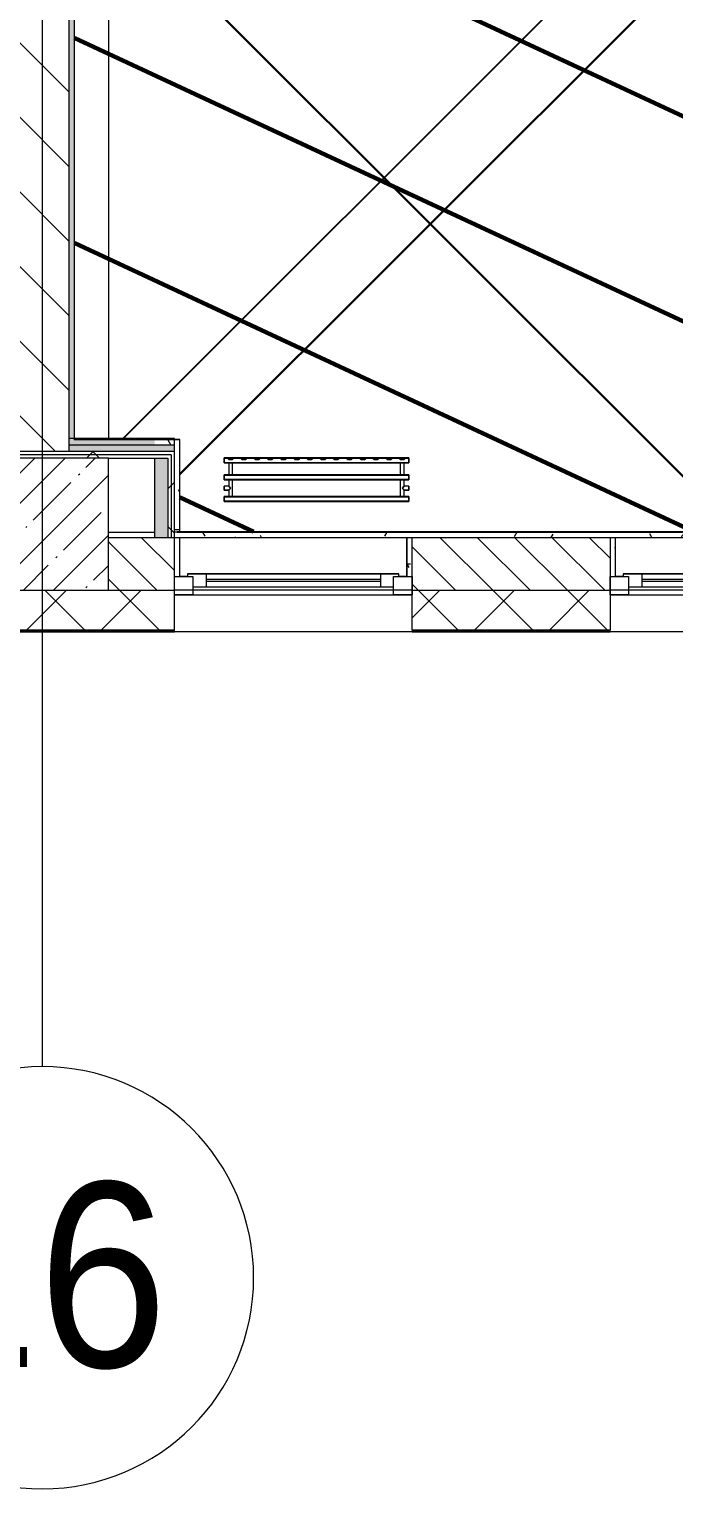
# Model space of a CAD drawing. Header units: millimetres. Extents: x -164500 to 426394, y -23753 to 102118.
# Drawn here: x 205382 to 207824, y -3507 to 2025 of the extents above; entities that cross this region are included whole.
import ezdxf

# ---------------------------------------------------------------- set-up
doc = ezdxf.new("R2010")
doc.units = ezdxf.units.MM
for name, color, linetype, lineweight in [('0) шлифовка', 5, 'Continuous', 60), ('5.3) Л-7 Линолеум 4 вып', 230, 'Continuous', 30), ('A-FLOR', 7, 'Continuous', 9), ('A-GLAZ', 7, 'Continuous', 9), ('A-GLAZ-1', 7, 'Continuous', 5), ('A-WALL', 7, 'Continuous', 5), ('I-WALL', 7, 'Continuous', 5), ('S-COLS', 7, 'Continuous', 9), ('S-COLS-1', 7, 'Continuous', 5), ('Оси', 7, 'Continuous', 9), ('Оси-1', 7, 'Continuous', 20)]:
    doc.layers.add(name, color=color, linetype=linetype, lineweight=lineweight)
for name, color, linetype in [('2) защита вин плитк', 6, 'Continuous'), ('3.1) Наливной пол', 3, 'Continuous'), ('3.2.3) Нал-ой пол 4 вып', 3, 'Continuous')]:
    doc.layers.add(name, color=color, linetype=linetype)
for name, color, linetype, lineweight, true_color in [('A-WALL-1', 9, 'Continuous', 5, 0x808080), ('A-WALL-FNSH-1', 9, 'Continuous', 5, 0x808080), ('M-EQPM-1', 7, 'Continuous', 9, 0xb2b2b2)]:
    doc.layers.add(name, color=color, linetype=linetype, lineweight=lineweight, true_color=true_color)
doc.styles.add('Arial', font='arial.ttf', dxfattribs={"width": 0.9, "height": 700})
pattern_1 = [(0, (148772.123, -0.94), (243.84, 60.96), [20.117, -162.763, 20.117, -162.763, -975.36]), (0, (148772.123, -0.94), (243.84, 60.96), [-365.76, 20.117, -345.643, 20.117, -162.763, -426.72]), (0, (148772.123, -0.94), (243.84, 60.96), [-914.4, 20.117, -101.803, 20.117, -284.683]), (120, (148863.563, 29.54), (-174.71291, 180.691634), [20.117, -162.763, 20.117, -162.763, -975.36]), (120, (148863.563, 29.54), (-174.71291, 180.691634), [-365.76, 20.117, -345.643, 20.117, -162.763, -426.72]), (120, (148863.563, 29.54), (-174.71291, 180.691634), [-914.4, 20.117, -101.803, 20.117, -284.683]), (240, (148894.043, 151.46), (-69.12709, -241.651634), [20.117, -162.763, 20.117, -162.763, -975.36]), (240, (148894.043, 151.46), (-69.12709, -241.651634), [-365.76, 20.117, -345.643, 20.117, -162.763, -426.72]), (240, (148894.043, 151.46), (-69.12709, -241.651634), [-914.4, 20.117, -101.803, 20.117, -284.683])]
pattern_2 = [(45, (148772.12, -0.94), (-212.132, 212.132), []), (135, (148772.12, -0.94), (-212.132, -212.132), [])]
pattern_3 = [(45, (205553.1, 26879), (-1347.04, 1347.04), [])]

# ---------------------------------------------------------------- blocks, each defined once
blk = doc.blocks.new('radiator_prado_classic_z_tip_30_po exemplyaru - Classic Z Тип 30-500-V464-Объем проектирования 2 этажа')
at = {"layer": 'M-EQPM-1'}
for p, q in [((0, 228), (0, 210)), ((700, 228), (0, 228)), ((0, 210), (0, 228)), ((0, 228), (12.5, 228)), ((12.5, 228), (37.5, 228)), ((37.5, 228), (12.5, 228)), ((12.5, 228), (37.5, 228)), ((12.5, 228), (17.5, 223)), ((12.5, 228), (17.5, 223)), ((32.5, 223), (17.5, 223)), ((17.5, 223), (32.5, 223)), ((32.5, 223), (37.5, 228)), ((37.5, 228), (32.5, 223)), ((37.5, 228), (62.5, 228)), ((62.5, 228), (87.5, 228)), ((87.5, 228), (62.5, 228)), ((62.5, 228), (87.5, 228)), ((62.5, 228), (67.5, 223)), ((62.5, 228), (67.5, 223)), ((82.5, 223), (67.5, 223)), ((67.5, 223), (82.5, 223)), ((82.5, 223), (87.5, 228)), ((87.5, 228), (82.5, 223)), ((87.5, 228), (112.5, 228)), ((112.5, 228), (137.5, 228)), ((137.5, 228), (112.5, 228)), ((112.5, 228), (137.5, 228)), ((112.5, 228), (117.5, 223)), ((112.5, 228), (117.5, 223)), ((132.5, 223), (117.5, 223)), ((117.5, 223), (132.5, 223)), ((132.5, 223), (137.5, 228)), ((137.5, 228), (132.5, 223)), ((137.5, 228), (162.5, 228)), ((162.5, 228), (187.5, 228)), ((187.5, 228), (162.5, 228)), ((162.5, 228), (187.5, 228)), ((162.5, 228), (167.5, 223)), ((162.5, 228), (167.5, 223)), ((182.5, 223), (167.5, 223)), ((167.5, 223), (182.5, 223)), ((182.5, 223), (187.5, 228)), ((187.5, 228), (182.5, 223)), ((187.5, 228), (212.5, 228)), ((212.5, 228), (237.5, 228)), ((237.5, 228), (212.5, 228)), ((212.5, 228), (237.5, 228)), ((212.5, 228), (217.5, 223)), ((212.5, 228), (217.5, 223)), ((232.5, 223), (217.5, 223)), ((217.5, 223), (232.5, 223)), ((232.5, 223), (237.5, 228)), ((237.5, 228), (232.5, 223)), ((237.5, 228), (262.5, 228)), ((262.5, 228), (287.5, 228)), ((287.5, 228), (262.5, 228)), ((262.5, 228), (287.5, 228)), ((262.5, 228), (267.5, 223)), ((262.5, 228), (267.5, 223)), ((282.5, 223), (267.5, 223)), ((267.5, 223), (282.5, 223)), ((282.5, 223), (287.5, 228)), ((287.5, 228), (282.5, 223)), ((287.5, 228), (312.5, 228)), ((312.5, 228), (337.5, 228)), ((337.5, 228), (312.5, 228)), ((312.5, 228), (337.5, 228)), ((312.5, 228), (317.5, 223)), ((312.5, 228), (317.5, 223)), ((332.5, 223), (317.5, 223)), ((317.5, 223), (332.5, 223)), ((332.5, 223), (337.5, 228)), ((337.5, 228), (332.5, 223)), ((337.5, 228), (362.5, 228)), ((362.5, 228), (387.5, 228)), ((387.5, 228), (362.5, 228)), ((362.5, 228), (387.5, 228)), ((362.5, 228), (367.5, 223)), ((362.5, 228), (367.5, 223)), ((382.5, 223), (367.5, 223)), ((367.5, 223), (382.5, 223)), ((382.5, 223), (387.5, 228)), ((387.5, 228), (382.5, 223)), ((387.5, 228), (412.5, 228)), ((412.5, 228), (437.5, 228)), ((437.5, 228), (412.5, 228)), ((412.5, 228), (437.5, 228)), ((412.5, 228), (417.5, 223)), ((412.5, 228), (417.5, 223)), ((432.5, 223), (417.5, 223)), ((417.5, 223), (432.5, 223)), ((432.5, 223), (437.5, 228)), ((437.5, 228), (432.5, 223)), ((437.5, 228), (462.5, 228)), ((462.5, 228), (487.5, 228)), ((487.5, 228), (462.5, 228)), ((462.5, 228), (487.5, 228)), ((462.5, 228), (467.5, 223)), ((462.5, 228), (467.5, 223)), ((482.5, 223), (467.5, 223)), ((467.5, 223), (482.5, 223)), ((482.5, 223), (487.5, 228)), ((487.5, 228), (482.5, 223)), ((487.5, 228), (512.5, 228)), ((512.5, 228), (537.5, 228)), ((537.5, 228), (512.5, 228)), ((512.5, 228), (537.5, 228)), ((512.5, 228), (517.5, 223)), ((512.5, 228), (517.5, 223)), ((532.5, 223), (517.5, 223)), ((517.5, 223), (532.5, 223)), ((532.5, 223), (537.5, 228)), ((537.5, 228), (532.5, 223)), ((537.5, 228), (562.5, 228)), ((562.5, 228), (587.5, 228)), ((587.5, 228), (562.5, 228)), ((562.5, 228), (587.5, 228)), ((562.5, 228), (567.5, 223)), ((562.5, 228), (567.5, 223)), ((582.5, 223), (567.5, 223)), ((567.5, 223), (582.5, 223)), ((582.5, 223), (587.5, 228)), ((587.5, 228), (582.5, 223)), ((587.5, 228), (612.5, 228)), ((612.5, 228), (637.5, 228)), ((637.5, 228), (612.5, 228)), ((612.5, 228), (637.5, 228)), ((612.5, 228), (617.5, 223)), ((617.5, 223), (612.5, 228)), ((632.5, 223), (617.5, 223)), ((617.5, 223), (632.5, 223)), ((632.5, 223), (637.5, 228)), ((637.5, 228), (632.5, 223)), ((637.5, 228), (662.5, 228)), ((662.5, 228), (687.5, 228)), ((687.5, 228), (662.5, 228)), ((662.5, 228), (687.5, 228)), ((662.5, 228), (667.5, 223)), ((662.5, 228), (667.5, 223)), ((682.5, 223), (667.5, 223)), ((667.5, 223), (682.5, 223)), ((682.5, 223), (687.5, 228)), ((687.5, 228), (682.5, 223)), ((687.5, 228), (700, 228)), ((700, 210), (700, 228)), ((700, 228), (700, 210)), ((0, 210), (700, 210)), ((17.8, 210), (0, 210)), ((17.5, 210), (17.5, 164)), ((17.5, 210), (17.5, 164)), ((17.8, 210), (17.5, 210)), ((17.5, 210), (17.8, 210)), ((17.8, 210), (17.5, 210)), ((17.5, 210), (32.5, 210)), ((28.7, 210), (17.8, 210)), ((17.8, 210), (25, 210)), ((32.2, 210), (17.8, 210)), ((25, 210), (28.7, 210)), ((31.5, 210), (28.7, 210)), ((28.7, 210), (32.2, 210)), ((32.2, 210), (31.5, 210)), ((32.5, 210), (32.2, 210)), ((32.2, 210), (32.5, 210)), ((32.5, 210), (32.2, 210)), ((667.8, 210), (32.2, 210)), ((32.5, 164), (32.5, 210)), ((32.5, 164), (32.5, 210)), ((667.5, 210), (667.5, 164)), ((667.5, 210), (667.5, 164)), ((667.8, 210), (667.5, 210)), ((667.5, 210), (682.5, 210)), ((667.8, 210), (667.5, 210)), ((667.5, 210), (667.8, 210)), ((682.2, 210), (667.8, 210)), ((682.2, 210), (667.8, 210)), ((667.8, 210), (682.2, 210)), ((682.5, 210), (682.2, 210)), ((682.5, 210), (682.2, 210)), ((682.2, 210), (682.5, 210)), ((700, 210), (682.2, 210)), ((682.5, 164), (682.5, 210)), ((682.5, 164), (682.5, 210)), ((700, 164), (0, 164)), ((0, 164), (0, 146)), ((0, 146), (0, 164)), ((0, 164), (17.8, 164)), ((0, 146), (700, 146)), ((18.5, 146), (0, 146)), ((17.5, 121.5), (0, 121.5)), ((17.5, 121.5), (0, 121.5)), ((0, 121.5), (0, 120.5)), ((0, 106.5), (0, 121.5)), ((0, 120.5), (0, 107.5)), ((0, 120.5), (0, 119.3)), ((0, 114), (0, 120.5)), ((0, 120.5), (0, 120.5)), ((0, 119.3), (0, 117.8)), ((0, 117.8), (0, 114)), ((0, 114), (0, 110.3)), ((0, 107.5), (0, 114)), ((17.8, 164), (17.5, 164)), ((17.5, 164), (17.8, 164)), ((17.8, 164), (17.5, 164)), ((17.5, 164), (32.5, 164)), ((17.5, 146), (17.5, 121.5)), ((17.5, 146), (17.5, 121.5)), ((17.5, 146), (18.5, 146)), ((18.5, 146), (17.5, 146)), ((17.5, 146), (18.5, 146)), ((32.5, 146), (17.5, 146)), ((21.2, 164), (17.8, 164)), ((17.8, 164), (32.2, 164)), ((32.2, 164), (17.8, 164)), ((18.5, 146), (28.7, 146)), ((32.2, 146), (18.5, 146)), ((18.5, 146), (32.2, 146)), ((23.1, 164), (21.2, 164)), ((32.2, 164), (23.1, 164)), ((28.7, 146), (31.5, 146)), ((31.5, 146), (32.2, 146)), ((32.5, 164), (32.2, 164)), ((32.2, 164), (32.5, 164)), ((32.5, 164), (32.2, 164)), ((32.2, 164), (667.8, 164)), ((32.2, 146), (32.5, 146)), ((32.5, 146), (32.2, 146)), ((32.2, 146), (32.5, 146)), ((667.8, 146), (32.2, 146)), ((32.5, 82), (32.5, 146)), ((32.5, 82), (32.5, 146)), ((667.8, 164), (667.5, 164)), ((667.5, 164), (682.5, 164)), ((667.8, 164), (667.5, 164)), ((667.5, 164), (667.8, 164)), ((667.5, 146), (667.5, 82)), ((667.5, 146), (667.5, 82)), ((667.5, 146), (667.8, 146)), ((682.5, 146), (667.5, 146)), ((667.5, 146), (667.8, 146)), ((667.8, 146), (667.5, 146)), ((682.2, 164), (667.8, 164)), ((682.2, 164), (667.8, 164)), ((667.8, 164), (682.2, 164)), ((667.8, 146), (681.5, 146)), ((667.8, 146), (681.5, 146)), ((681.5, 146), (667.8, 146)), ((681.5, 146), (682.5, 146)), ((681.5, 146), (682.5, 146)), ((682.5, 146), (681.5, 146)), ((700, 146), (681.5, 146)), ((682.5, 164), (682.2, 164)), ((682.5, 164), (682.2, 164)), ((682.2, 164), (682.5, 164)), ((682.2, 164), (700, 164)), ((682.5, 121.5), (682.5, 146)), ((682.5, 121.5), (682.5, 146)), ((700, 121.5), (682.5, 121.5)), ((700, 121.5), (682.5, 121.5)), ((700, 146), (700, 164)), ((700, 164), (700, 146)), ((700, 121.5), (700, 106.5)), ((700, 120.5), (700, 121.5)), ((700, 121.5), (700, 120.5)), ((700, 120.5), (700, 121.5)), ((700, 107.5), (700, 120.5)), ((700, 120.5), (700, 107.5)), ((700, 107.5), (700, 120.5)), ((0, 110.3), (0, 108.7)), ((0, 108.7), (0, 107.5)), ((0, 107.5), (0, 106.5)), ((0, 107.5), (0, 107.5)), ((0, 106.5), (17.5, 106.5)), ((0, 106.5), (17.5, 106.5)), ((700, 82), (0, 82)), ((0, 82), (0, 64)), ((0, 64), (0, 82)), ((0, 82), (18.5, 82)), ((700, 64), (0, 64)), ((0, 64), (700, 64)), ((17.5, 106.5), (17.5, 82)), ((17.5, 106.5), (17.5, 82)), ((18.5, 82), (17.5, 82)), ((17.5, 82), (18.5, 82)), ((18.5, 82), (17.5, 82)), ((17.5, 82), (32.5, 82)), ((23.1, 82), (18.5, 82)), ((18.5, 82), (32.2, 82)), ((32.2, 82), (18.5, 82)), ((30.3, 82), (23.1, 82)), ((31.5, 82), (30.3, 82)), ((32.2, 82), (31.5, 82)), ((32.5, 82), (32.2, 82)), ((32.2, 82), (32.5, 82)), ((32.5, 82), (32.2, 82)), ((32.2, 82), (667.8, 82)), ((667.8, 82), (667.5, 82)), ((667.5, 82), (682.5, 82)), ((667.8, 82), (667.5, 82)), ((667.5, 82), (667.8, 82)), ((681.5, 82), (667.8, 82)), ((681.5, 82), (667.8, 82)), ((667.8, 82), (681.5, 82)), ((682.5, 82), (681.5, 82)), ((682.5, 82), (681.5, 82)), ((681.5, 82), (682.5, 82)), ((681.5, 82), (700, 82)), ((682.5, 82), (682.5, 106.5)), ((682.5, 106.5), (700, 106.5)), ((682.5, 82), (682.5, 106.5)), ((682.5, 106.5), (700, 106.5)), ((700, 106.5), (700, 107.5)), ((700, 107.5), (700, 106.5)), ((700, 106.5), (700, 107.5)), ((700, 64), (700, 82)), ((700, 82), (700, 64))]:
    blk.add_line(p, q, dxfattribs=at)
for points, knots in [([(18.5, 120.5), (18.4, 120.6), (18.3, 120.7), (18.1, 120.9), (17.9, 121.1), (17.8, 121.2), (17.7, 121.3), (17.5, 121.5), (17.5, 121.5), (17.5, 121.5)], [0.7142857, 0.7142857, 0.7142857, 0.7142857, 0.75, 0.7857143, 0.8214286, 0.8571429, 0.8928571, 0.9285714, 1, 1, 1, 1]), ([(17.5, 121.5), (17.5, 121.5), (17.5, 121.5), (17.7, 121.3), (17.8, 121.2), (17.9, 121.1), (18.1, 120.9), (18.3, 120.7), (18.4, 120.6), (18.5, 120.5)], [0, 0, 0, 0, 0.0714286, 0.1071429, 0.1428571, 0.1785714, 0.2142857, 0.25, 0.2857143, 0.2857143, 0.2857143, 0.2857143]), ([(17.5, 121.5), (17.5, 121.5), (17.5, 121.5), (17.7, 121.3), (17.8, 121.2), (17.9, 121.1), (18.1, 120.9), (18.3, 120.7), (18.4, 120.6), (18.5, 120.5)], [0, 0, 0, 0, 0.0714286, 0.1071429, 0.1428571, 0.1785714, 0.2142857, 0.25, 0.2857143, 0.2857143, 0.2857143, 0.2857143]), ([(25, 114), (24.5, 114.5), (23.6, 115.4), (22.4, 116.6), (21.6, 117.4), (21.1, 117.9), (20.8, 118.2), (20.5, 118.5), (20.2, 118.8), (19.8, 119.1), (19.6, 119.4), (19.3, 119.7), (19, 120), (18.7, 120.3), (18.5, 120.5), (18.3, 120.7), (18.1, 120.9), (17.9, 121.1), (17.8, 121.2), (17.7, 121.3), (17.5, 121.5), (17.5, 121.5), (17.5, 121.5)], [0, 0, 0, 0, 0.142857, 0.285714, 0.357143, 0.392857, 0.428571, 0.464286, 0.5, 0.535714, 0.571429, 0.607143, 0.642857, 0.678571, 0.714286, 0.75, 0.785714, 0.821429, 0.857143, 0.892857, 0.928571, 1, 1, 1, 1]), ([(17.5, 106.5), (17.5, 106.5), (17.5, 106.5), (17.7, 106.7), (17.8, 106.8), (17.9, 106.9), (18.1, 107.1), (18.3, 107.3), (18.5, 107.5), (18.7, 107.7), (19, 108), (19.3, 108.3), (19.6, 108.6), (19.8, 108.9), (20.3, 109.3), (20.7, 109.7), (21.1, 110.1), (21.6, 110.6), (22.4, 111.4), (23.6, 112.6), (24.5, 113.5), (25, 114)], [0, 0, 0, 0, 0.071429, 0.107143, 0.142857, 0.178571, 0.214286, 0.25, 0.285714, 0.321429, 0.357143, 0.392857, 0.428571, 0.464286, 0.5, 0.571429, 0.607143, 0.642857, 0.714286, 0.857143, 1, 1, 1, 1]), ([(22.1, 116.9), (21.9, 117.1), (21.6, 117.4), (21.1, 117.9), (20.8, 118.2), (20.5, 118.5), (20.2, 118.8), (19.9, 119.2), (19.7, 119.3), (19.6, 119.4)], [0.2857143, 0.2857143, 0.2857143, 0.2857143, 0.3571429, 0.3928571, 0.4285714, 0.4642857, 0.5, 0.5357143, 0.5714286, 0.5714286, 0.5714286, 0.5714286]), ([(19.6, 119.4), (19.7, 119.3), (19.9, 119.2), (20.3, 118.7), (20.7, 118.3), (21.1, 117.9), (21.6, 117.4), (21.9, 117.1), (22.1, 116.9)], [0.4285714, 0.4285714, 0.4285714, 0.4285714, 0.4642857, 0.5, 0.5714286, 0.6071429, 0.6428571, 0.7142857, 0.7142857, 0.7142857, 0.7142857]), ([(19.6, 119.4), (19.7, 119.3), (19.8, 119.1), (20.3, 118.7), (20.7, 118.3), (21.1, 117.9), (21.6, 117.4), (21.9, 117.1), (22.1, 116.9)], [0.4285714, 0.4285714, 0.4285714, 0.4285714, 0.4642857, 0.5, 0.5714286, 0.6071429, 0.6428571, 0.7142857, 0.7142857, 0.7142857, 0.7142857]), ([(19.6, 108.6), (19.7, 108.7), (19.9, 108.8), (20.3, 109.3), (20.7, 109.7), (21.1, 110.1), (21.6, 110.6), (21.9, 110.9), (22.1, 111.1)], [0.4285714, 0.4285714, 0.4285714, 0.4285714, 0.4642857, 0.5, 0.5714286, 0.6071429, 0.6428571, 0.7142857, 0.7142857, 0.7142857, 0.7142857]), ([(22.1, 111.1), (21.9, 110.9), (21.6, 110.6), (21.1, 110.1), (20.8, 109.8), (20.5, 109.5), (20.2, 109.2), (19.9, 108.8), (19.7, 108.7), (19.6, 108.6)], [0.2857143, 0.2857143, 0.2857143, 0.2857143, 0.3571429, 0.3928571, 0.4285714, 0.4642857, 0.5, 0.5357143, 0.5714286, 0.5714286, 0.5714286, 0.5714286]), ([(22.1, 111.1), (21.9, 110.9), (21.6, 110.6), (21.1, 110.1), (20.8, 109.8), (20.5, 109.5), (20.2, 109.2), (19.8, 108.9), (19.7, 108.7), (19.6, 108.6)], [0.2857143, 0.2857143, 0.2857143, 0.2857143, 0.3571429, 0.3928571, 0.4285714, 0.4642857, 0.5, 0.5357143, 0.5714286, 0.5714286, 0.5714286, 0.5714286]), ([(675, 114), (675.5, 114.5), (676.4, 115.4), (677.6, 116.6), (678.4, 117.4), (678.9, 117.9), (679.2, 118.2), (679.5, 118.5), (679.8, 118.8), (680.1, 119.2), (680.4, 119.4), (680.7, 119.7), (681, 120), (681.3, 120.3), (681.5, 120.5), (681.7, 120.7), (681.9, 120.9), (682.1, 121.1), (682.2, 121.2), (682.3, 121.3), (682.5, 121.5), (682.5, 121.5), (682.5, 121.5)], [0, 0, 0, 0, 0.142857, 0.285714, 0.357143, 0.392857, 0.428571, 0.464286, 0.5, 0.535714, 0.571429, 0.607143, 0.642857, 0.678571, 0.714286, 0.75, 0.785714, 0.821429, 0.857143, 0.892857, 0.928571, 1, 1, 1, 1]), ([(682.5, 106.5), (682.5, 106.5), (682.5, 106.5), (682.3, 106.7), (682.2, 106.8), (682.1, 106.9), (681.9, 107.1), (681.7, 107.3), (681.5, 107.5), (681.3, 107.7), (681, 108), (680.7, 108.3), (680.4, 108.6), (680.1, 108.8), (679.7, 109.3), (679.3, 109.7), (678.9, 110.1), (678.4, 110.6), (677.6, 111.4), (676.4, 112.6), (675.5, 113.5), (675, 114)], [0, 0, 0, 0, 0.071429, 0.107143, 0.142857, 0.178571, 0.214286, 0.25, 0.285714, 0.321429, 0.357143, 0.392857, 0.428571, 0.464286, 0.5, 0.571429, 0.607143, 0.642857, 0.714286, 0.857143, 1, 1, 1, 1]), ([(680.4, 119.4), (680.3, 119.3), (680.1, 119.2), (679.7, 118.7), (679.3, 118.3), (678.9, 117.9), (678.4, 117.4), (678.1, 117.1), (677.9, 116.9)], [0.4285714, 0.4285714, 0.4285714, 0.4285714, 0.4642857, 0.5, 0.5714286, 0.6071429, 0.6428571, 0.7142857, 0.7142857, 0.7142857, 0.7142857]), ([(677.9, 116.9), (678.1, 117.1), (678.4, 117.4), (678.9, 117.9), (679.2, 118.2), (679.5, 118.5), (679.8, 118.8), (680.1, 119.2), (680.3, 119.3), (680.4, 119.4)], [0.2857143, 0.2857143, 0.2857143, 0.2857143, 0.3571429, 0.3928571, 0.4285714, 0.4642857, 0.5, 0.5357143, 0.5714286, 0.5714286, 0.5714286, 0.5714286]), ([(679.2, 118.2), (679.1, 118.1), (678.9, 117.9), (678.4, 117.4), (678.1, 117.1), (677.9, 116.9)], [0.5714286, 0.5714286, 0.5714286, 0.5714286, 0.6071429, 0.6428571, 0.7142857, 0.7142857, 0.7142857, 0.7142857]), ([(677.9, 111.1), (678.1, 110.9), (678.4, 110.6), (678.9, 110.1), (679.2, 109.8), (679.5, 109.5), (679.8, 109.2), (680.1, 108.8), (680.3, 108.7), (680.4, 108.6)], [0.2857143, 0.2857143, 0.2857143, 0.2857143, 0.3571429, 0.3928571, 0.4285714, 0.4642857, 0.5, 0.5357143, 0.5714286, 0.5714286, 0.5714286, 0.5714286]), ([(677.9, 111.1), (678.1, 110.9), (678.4, 110.6), (678.9, 110.1), (679.2, 109.8), (679.5, 109.5), (679.8, 109.2), (680.1, 108.8), (680.3, 108.7), (680.4, 108.6)], [0.2857143, 0.2857143, 0.2857143, 0.2857143, 0.3571429, 0.3928571, 0.4285714, 0.4642857, 0.5, 0.5357143, 0.5714286, 0.5714286, 0.5714286, 0.5714286]), ([(680.4, 108.6), (680.3, 108.7), (680.1, 108.8), (679.7, 109.3), (679.3, 109.7), (678.9, 110.1), (678.4, 110.6), (678.1, 110.9), (677.9, 111.1)], [0.4285714, 0.4285714, 0.4285714, 0.4285714, 0.4642857, 0.5, 0.5714286, 0.6071429, 0.6428571, 0.7142857, 0.7142857, 0.7142857, 0.7142857]), ([(680.4, 119.4), (680.3, 119.3), (680.1, 119.2), (679.7, 118.7), (679.4, 118.4), (679.2, 118.2)], [0.4285714, 0.4285714, 0.4285714, 0.4285714, 0.4642857, 0.5, 0.5714286, 0.5714286, 0.5714286, 0.5714286]), ([(682.5, 121.5), (682.5, 121.5), (682.5, 121.5), (682.3, 121.3), (682.2, 121.2), (682.1, 121.1), (681.9, 120.9), (681.7, 120.7), (681.6, 120.6), (681.5, 120.5)], [0, 0, 0, 0, 0.0714286, 0.1071429, 0.1428571, 0.1785714, 0.2142857, 0.25, 0.2857143, 0.2857143, 0.2857143, 0.2857143]), ([(682.5, 121.5), (682.5, 121.5), (682.5, 121.5), (682.3, 121.3), (682.2, 121.2), (682.1, 121.1), (681.9, 120.9), (681.7, 120.7), (681.6, 120.6), (681.5, 120.5)], [0, 0, 0, 0, 0.0714286, 0.1071429, 0.1428571, 0.1785714, 0.2142857, 0.25, 0.2857143, 0.2857143, 0.2857143, 0.2857143]), ([(681.5, 120.5), (681.6, 120.6), (681.7, 120.7), (681.9, 120.9), (682.1, 121.1), (682.2, 121.2), (682.3, 121.3), (682.5, 121.5), (682.5, 121.5), (682.5, 121.5)], [0.7142857, 0.7142857, 0.7142857, 0.7142857, 0.75, 0.7857143, 0.8214286, 0.8571429, 0.8928571, 0.9285714, 1, 1, 1, 1]), ([(17.5, 106.5), (17.5, 106.5), (17.5, 106.5), (17.7, 106.7), (17.8, 106.8), (17.9, 106.9), (18.1, 107.1), (18.3, 107.3), (18.4, 107.4), (18.5, 107.5)], [0, 0, 0, 0, 0.0714286, 0.1071429, 0.1428571, 0.1785714, 0.2142857, 0.25, 0.2857143, 0.2857143, 0.2857143, 0.2857143]), ([(18.5, 107.5), (18.4, 107.4), (18.3, 107.3), (18.1, 107.1), (17.9, 106.9), (17.8, 106.8), (17.7, 106.7), (17.5, 106.5), (17.5, 106.5), (17.5, 106.5)], [0.7142857, 0.7142857, 0.7142857, 0.7142857, 0.75, 0.7857143, 0.8214286, 0.8571429, 0.8928571, 0.9285714, 1, 1, 1, 1]), ([(18.5, 107.5), (18.4, 107.4), (18.3, 107.3), (18.1, 107.1), (17.9, 106.9), (17.8, 106.8), (17.7, 106.7), (17.5, 106.5), (17.5, 106.5), (17.5, 106.5)], [0.7142857, 0.7142857, 0.7142857, 0.7142857, 0.75, 0.7857143, 0.8214286, 0.8571429, 0.8928571, 0.9285714, 1, 1, 1, 1]), ([(681.5, 107.5), (681.6, 107.4), (681.7, 107.3), (681.9, 107.1), (682.1, 106.9), (682.2, 106.8), (682.3, 106.7), (682.5, 106.5), (682.5, 106.5), (682.5, 106.5)], [0.7142857, 0.7142857, 0.7142857, 0.7142857, 0.75, 0.7857143, 0.8214286, 0.8571429, 0.8928571, 0.9285714, 1, 1, 1, 1]), ([(681.5, 107.5), (681.6, 107.4), (681.7, 107.3), (681.9, 107.1), (682.1, 106.9), (682.2, 106.8), (682.3, 106.7), (682.5, 106.5), (682.5, 106.5), (682.5, 106.5)], [0.7142857, 0.7142857, 0.7142857, 0.7142857, 0.75, 0.7857143, 0.8214286, 0.8571429, 0.8928571, 0.9285714, 1, 1, 1, 1]), ([(682.5, 106.5), (682.5, 106.5), (682.5, 106.5), (682.3, 106.7), (682.2, 106.8), (682.1, 106.9), (681.9, 107.1), (681.7, 107.3), (681.6, 107.4), (681.5, 107.5)], [0, 0, 0, 0, 0.0714286, 0.1071429, 0.1428571, 0.1785714, 0.2142857, 0.25, 0.2857143, 0.2857143, 0.2857143, 0.2857143])]:
    blk.add_open_spline(points, degree=3, knots=knots, dxfattribs=at)
for points in [[(19.6, 119.4), (19.5, 119.5), (19.3, 119.7), (19, 120), (18.7, 120.3), (18.6, 120.4), (18.5, 120.5)], [(18.5, 120.5), (18.6, 120.4), (18.7, 120.3), (19, 120), (19.3, 119.7), (19.5, 119.5), (19.6, 119.4)], [(18.5, 120.5), (18.6, 120.4), (18.7, 120.3), (19, 120), (19.3, 119.7), (19.5, 119.5), (19.6, 119.4)], [(23.6, 115.4), (23.1, 115.9), (22.6, 116.4), (22.1, 116.9)], [(22.1, 116.9), (22.6, 116.4), (23.6, 115.4), (24.5, 114.5), (25, 114)], [(22.1, 116.9), (22.6, 116.4), (23.6, 115.4), (24.5, 114.5), (25, 114)], [(22.1, 111.1), (22.6, 111.6), (23.6, 112.6), (24.5, 113.5), (25, 114)], [(25, 114), (24.5, 113.5), (23.6, 112.6), (22.6, 111.6), (22.1, 111.1)], [(25, 114), (24.5, 113.5), (23.6, 112.6), (22.6, 111.6), (22.1, 111.1)], [(25, 114), (24.5, 114.5), (24, 115), (23.6, 115.4)], [(677.9, 116.9), (677.4, 116.4), (676.4, 115.4), (675.5, 114.5), (675, 114)], [(677.9, 116.9), (677.4, 116.4), (676.4, 115.4), (675.5, 114.5), (675, 114)], [(675, 114), (675.5, 114.5), (676.4, 115.4), (677.4, 116.4), (677.9, 116.9)], [(675, 114), (675.5, 113.5), (676.4, 112.6), (677.4, 111.6), (677.9, 111.1)], [(675, 114), (675.5, 113.5), (676.4, 112.6), (677.4, 111.6), (677.9, 111.1)], [(677.9, 111.1), (677.4, 111.6), (676.4, 112.6), (675.5, 113.5), (675, 114)], [(681.5, 120.5), (681.4, 120.4), (681.3, 120.3), (681, 120), (680.7, 119.7), (680.5, 119.5), (680.4, 119.4)], [(681.5, 120.5), (681.4, 120.4), (681.3, 120.3), (681, 120), (680.7, 119.7), (680.5, 119.5), (680.4, 119.4)], [(680.4, 119.4), (680.5, 119.5), (680.7, 119.7), (681, 120), (681.3, 120.3), (681.4, 120.4), (681.5, 120.5)], [(18.5, 107.5), (18.6, 107.6), (18.7, 107.7), (19, 108), (19.3, 108.3), (19.5, 108.5), (19.6, 108.6)], [(19.6, 108.6), (19.5, 108.5), (19.3, 108.3), (19, 108), (18.7, 107.7), (18.6, 107.6), (18.5, 107.5)], [(19.6, 108.6), (19.5, 108.5), (19.3, 108.3), (19, 108), (18.7, 107.7), (18.6, 107.6), (18.5, 107.5)], [(680.4, 108.6), (680.5, 108.5), (680.7, 108.3), (681, 108), (681.3, 107.7), (681.4, 107.6), (681.5, 107.5)], [(680.4, 108.6), (680.5, 108.5), (680.7, 108.3), (681, 108), (681.3, 107.7), (681.4, 107.6), (681.5, 107.5)], [(681.5, 107.5), (681.4, 107.6), (681.3, 107.7), (681, 108), (680.7, 108.3), (680.5, 108.5), (680.4, 108.6)]]:
    blk.add_open_spline(points, degree=3, dxfattribs=at)
blk = doc.blocks.new('BSC_Колонна _Прямоугольная - 500х500-V310-Объем проектирования 2 этажа')
at = {"layer": 'S-COLS-1'}
h = blk.add_hatch(dxfattribs=at)
h.set_pattern_fill('FP_63', color=256, style=0, pattern_type=2)
h.set_pattern_definition([(45, (-56660, -150), (-114.04925, 114.04925), []), (45, (-56545.95, -150), (-114.04925, 114.04925), [201.613, -40.323, 6.706, -33.617])])
h.paths.add_polyline_path([(250, -250), (250, 250), (-250, 250), (-250, -250), (-174.6, -250)])
for p, q in [((250, 250), (-250, 250)), ((-250, 250), (-250, -250)), ((250, -250), (250, 250)), ((-250, -250), (250, -250))]:
    blk.add_line(p, q, dxfattribs=at)
blk = doc.blocks.new('120_Окно_СКБ_1Ст - 120_Окно_СКБ_1Ст 900х2500_h_-20664874-Объем проектирования 2 этажа')
at = {"layer": 'A-GLAZ'}
for p, q in [((-450, -127), (-450, -57)), ((-450, -57), (-380, -57)), ((-380, -57), (-380, -127)), ((380, -87), (-380, -87)), ((-380, -87), (-380, -127)), ((-330, -137), (-330, -87)), ((330, -137), (330, -87)), ((380, -127), (380, -57)), ((380, -57), (450, -57)), ((380, -127), (380, -87)), ((450, -57), (450, -127)), ((-380, -127), (-450, -127)), ((-380, -127), (-400, -127)), ((-400, -127), (-400, -137)), ((-400, -137), (400, -137)), ((400, -137), (-400, -137)), ((450, -127), (380, -127)), ((400, -127), (380, -127)), ((400, -137), (400, -127))]:
    blk.add_line(p, q, dxfattribs=at)
at = {"layer": 'A-GLAZ-1'}
for p, q in [((450, -57), (-450, -57)), ((-330, -107), (330, -107)), ((-430, -127), (-400, -127)), ((330, -117), (-330, -117)), ((401.9, -127), (430, -127))]:
    blk.add_line(p, q, dxfattribs=at)
blk = doc.blocks.new('120_Окно_СКБ_2Ст - 120_Окно_СКБ_2Ст 2100х2500 _мал створка СЛЕВА_-22446485-Объем проектирования 2 этажа')
at = {"layer": 'A-GLAZ'}
for p, q in [((-1050, -127), (-1050, -57)), ((-1050, -57), (-980, -57)), ((-980, -57), (-980, -127)), ((-220, -87), (-980, -87)), ((-980, -87), (-980, -127)), ((-930, -137), (-930, -87)), ((-270, -137), (-270, -87)), ((-220, -127), (-220, -57)), ((-220, -57), (-150, -57)), ((-220, -127), (-220, -87)), ((-150, -57), (-150, -127)), ((980, -87), (-150, -87)), ((-150, -87), (-150, -127)), ((-100, -137), (-100, -87)), ((930, -137), (930, -87)), ((980, -127), (980, -57)), ((980, -57), (1050, -57)), ((980, -127), (980, -87)), ((1050, -57), (1050, -127)), ((-980, -127), (-1050, -127)), ((-980, -127), (-1000, -127)), ((-1000, -127), (-1000, -137)), ((-1000, -137), (-200, -137)), ((-200, -137), (-1000, -137)), ((-150, -127), (-220, -127)), ((-200, -127), (-220, -127)), ((-200, -137), (-200, -127)), ((-150, -127), (-170, -127)), ((-170, -127), (-170, -137)), ((-170, -137), (1000, -137)), ((1000, -137), (-170, -137)), ((1050, -127), (980, -127)), ((1000, -127), (980, -127)), ((1000, -137), (1000, -127))]:
    blk.add_line(p, q, dxfattribs=at)
at = {"layer": 'A-GLAZ-1'}
for p, q in [((1050, -57), (-1050, -57)), ((-930, -107), (-270, -107)), ((-100, -107), (930, -107)), ((-1050, -127), (-1000, -127)), ((-270, -117), (-930, -117)), ((-200, -127), (-170, -127)), ((930, -117), (-100, -117)), ((1000, -127), (1030, -127))]:
    blk.add_line(p, q, dxfattribs=at)
blk = doc.blocks.new('Ось сетки - D8-29747960-Объем проектирования 2 этажа')
at = {"layer": 'Оси-1'}
for start, end in [(360, 180), (180, 360)]:
    blk.add_arc((0, 0), 4, start, end, dxfattribs=at)

msp = doc.modelspace()

# ---------------------------------------------------------------- hatches: boundary and pattern name
at = {"layer": '0) шлифовка', "true_color": 0x2776bb}
h = msp.add_hatch(dxfattribs=at)
h.set_pattern_fill('ANSI31', color=152, scale=222, angle=110)
h.set_pattern_definition([(155, (205553.1, 26879), (-297.882, -638.811), [])])
h.paths.add_polyline_path([(209661.123, 7679), (205703.123, 7679), (205703.123, 7379), (205553.123, 7379), (205553.123, 475), (205953.123, 475), (205953.123, 121), (209661.123, 121), (209661.123, 420.5), (209662.123, 420.5), (210483.123, 412.16), (210483.123, 121), (214161.123, 121), (214161.123, 7049), (213531.123, 7049), (213531.123, 7659), (212183.123, 7659), (212183.123, 7652), (210991.123, 7652), (210991.123, 7049.5), (210962.123, 7049.5), (210962.123, 7050), (209661.123, 7050)])
h.paths.add_polyline_path([(210483.123, 471), (209682.123, 471), (209682.123, 470), (210462.123, 470)], flags=16)
at = {"layer": '2) защита вин плитк'}
h = msp.add_hatch(dxfattribs=at)
h.set_pattern_fill('ANSI31', color=256, scale=600)
h.set_pattern_definition(pattern_3)
h.paths.add_polyline_path([(209661.123, 7679), (205703.123, 7679), (205703.123, 7379), (205553.123, 7379), (205553.123, 475), (205953.123, 475), (205953.123, 121), (209661.123, 121), (209661.123, 420.5), (209662.123, 420.5), (210483.123, 412.16), (210483.123, 121), (214161.123, 121), (214161.123, 7049), (213531.123, 7049), (213531.123, 7659), (212183.123, 7659), (212183.123, 7652), (210991.123, 7652), (210991.123, 7049.5), (210962.123, 7049.5), (210962.123, 7050), (209661.123, 7050)])
h.paths.add_polyline_path([(210483.123, 471), (209682.123, 471), (209682.123, 470), (210462.123, 470)], flags=16)
at = {"layer": '3.1) Наливной пол'}
h = msp.add_hatch(dxfattribs=at)
h.set_pattern_fill('ANSI31', color=256, scale=600)
h.set_pattern_definition([(45, (205553.1, 40701), (-1347.04, 1347.04), [])])
h.paths.add_polyline_path([(209661.123, 7677.008), (205703.123, 7677.008), (205703.123, 7377.008), (205553.123, 7377.008), (205553.123, 473.008), (205953.123, 473.008), (205953.123, 119.008), (209661.123, 119.008), (209661.123, 418.508), (209662.123, 418.508), (210483.123, 410.167), (210483.123, 119.008), (214161.123, 119.008), (214161.123, 7047.008), (213531.123, 7047.008), (213531.123, 7657.008), (212183.123, 7657.008), (212183.123, 7650.008), (210991.123, 7650.008), (210991.123, 7047.508), (210962.123, 7047.508), (210962.123, 7048.008), (209661.123, 7048.008)])
h.paths.add_polyline_path([(210483.123, 469.008), (209682.123, 469.008), (209682.123, 468.008), (210462.123, 468.008)], flags=16)
at = {"layer": '3.2.3) Нал-ой пол 4 вып'}
h = msp.add_hatch(dxfattribs=at)
h.set_pattern_fill('ANSI31', color=256, scale=600)
h.set_pattern_definition(pattern_3)
h.paths.add_polyline_path([(209661.123, 7679), (205703.123, 7679), (205703.123, 7379), (205553.123, 7379), (205553.123, 475), (205953.123, 475), (205953.123, 121), (209661.123, 121), (209661.123, 420.5), (209662.123, 420.5), (210483.123, 412.16), (210483.123, 121), (214161.123, 121), (214161.123, 7049), (213531.123, 7049), (213531.123, 7659), (212183.123, 7659), (212183.123, 7652), (210991.123, 7652), (210991.123, 7049.5), (210962.123, 7049.5), (210962.123, 7050), (209661.123, 7050)])
h.paths.add_polyline_path([(210483.123, 471), (209682.123, 471), (209682.123, 470), (210462.123, 470)], flags=16)
at = {"layer": '5.3) Л-7 Линолеум 4 вып'}
h = msp.add_hatch(dxfattribs=at)
h.set_pattern_fill('ANSI37', color=256, scale=600)
h.set_pattern_definition([(45, (205553.1, 26879), (-1347.04, 1347.04), []), (135, (205553.1, 26879), (-1347.04, -1347.04), [])])
h.paths.add_polyline_path([(209661.123, 7679), (205703.123, 7679), (205703.123, 7379), (205553.123, 7379), (205553.123, 475), (205953.123, 475), (205953.123, 121), (209661.123, 121), (209661.123, 420.5), (209662.123, 420.5), (210483.123, 412.16), (210483.123, 121), (214161.123, 121), (214161.123, 7049), (213531.123, 7049), (213531.123, 7659), (212183.123, 7659), (212183.123, 7652), (210991.123, 7652), (210991.123, 7049.5), (210962.123, 7049.5), (210962.123, 7050), (209661.123, 7050)])
h.paths.add_polyline_path([(210483.123, 471), (209682.123, 471), (209682.123, 470), (210462.123, 470)], flags=16)
at = {"layer": 'A-WALL'}
h = msp.add_hatch(dxfattribs=at)
h.set_pattern_fill('FP_2', color=256, style=0, pattern_type=2)
h.set_pattern_definition([(135, (148772.12, -0.94), (-70.71068, -70.71068), [])])
h.paths.add_polyline_path([(205682.123, -100.941), (205932.123, -100.941), (205932.123, 99.059), (205682.123, 99.059), (205682.123, 80.508)])
h.paths.add_polyline_path([(206832.123, -100.941), (207582.123, -100.941), (207582.123, 99.059), (206832.123, 99.059), (206832.123, 80.508)])
h = msp.add_hatch(dxfattribs=at)
h.set_pattern_fill('FP_24', color=256, style=0, pattern_type=2)
h.set_pattern_definition([(45, (148772.12, -0.94), (-141.42136, 141.42136), []), (135, (148772.12, -0.94), (-141.42136, -141.42136), [])])
h.paths.add_polyline_path([(224252.123, -250.941), (224472.123, -250.941), (224472.123, -100.941), (220332.123, -100.941), (220332.123, -250.941), (224048.58, -250.941)])
h.paths.add_polyline_path([(216098.502, -250.941), (219432.123, -250.941), (219432.123, -100.941), (215832.123, -100.941), (215832.123, -250.941)])
h.paths.add_polyline_path([(214182.123, -250.941), (214932.123, -250.941), (214932.123, -100.941), (213932.123, -100.941), (213932.123, -250.941)])
h.paths.add_polyline_path([(210182.123, -250.941), (210832.123, -250.941), (210832.123, -100.941), (209682.123, -100.941), (209682.123, -250.941)])
h.paths.add_polyline_path([(207582.123, -250.941), (207582.123, -100.941), (206832.123, -100.941), (206832.123, -250.941), (207425.689, -250.941)])
h.paths.add_polyline_path([(205182.123, -250.941), (205932.123, -250.941), (205932.123, -100.941), (205182.123, -100.941), (205182.123, -118.941)])
h.paths.add_polyline_path([(200682.123, -250.941), (202082.123, -250.941), (202082.123, -100.941), (200682.123, -100.941)])
h.paths.add_polyline_path([(196584.673, -250.941), (197582.123, -250.941), (197582.123, -100.941), (196182.123, -100.941), (196182.123, -250.941)])
h.paths.add_polyline_path([(191682.123, -250.941), (192808.457, -250.941), (192808.457, -100.941), (191432.123, -100.941), (191432.123, -250.941), (191525.533, -250.941)])
h.paths.add_polyline_path([(194082.123, -250.941), (194082.123, -100.941), (193708.457, -100.941), (193708.457, -250.941)])
h.paths.add_polyline_path([(187262.123, -250.941), (188332.123, -250.941), (188332.123, -100.941), (186762.123, -100.941), (186762.123, -250.941), (187189.127, -250.941)])
h.paths.add_polyline_path([(181782.123, -250.941), (182642.123, -250.941), (182642.123, -100.941), (181782.123, -100.941), (181782.123, -118.941)])
h.paths.add_polyline_path([(183575.455, -250.941), (184662.123, -250.941), (184662.123, -100.941), (183542.123, -100.941), (183542.123, -250.941)])
h.paths.add_polyline_path([(178516.314, -250.941), (179682.123, -250.941), (179682.123, -100.941), (177981.867, -100.941), (177981.867, -250.941)])
h.paths.add_polyline_path([(171288.97, -250.941), (171482.123, -250.941), (171482.123, -100.941), (170382.123, -100.941), (170382.123, -250.941), (171282.123, -250.941)])
h.paths.add_polyline_path([(174902.642, -250.941), (175181.867, -250.941), (175181.867, -100.941), (173582.123, -100.941), (173582.123, -250.941), (174332.123, -250.941)])
h.paths.add_polyline_path([(165432.123, -250.941), (166032.123, -250.941), (166032.123, -100.941), (164882.123, -100.941), (164882.123, -250.941)])
h.paths.add_polyline_path([(167582.123, -250.941), (167582.123, -100.941), (166932.123, -100.941), (166932.123, -250.941), (166952.564, -250.941)])
h.paths.add_polyline_path([(160932.123, -250.941), (161782.123, -250.941), (161782.123, -100.941), (160432.123, -100.941), (160432.123, -250.941), (160447.955, -250.941)])
h.paths.add_polyline_path([(155388.814, -250.941), (157332.123, -250.941), (157332.123, -100.941), (153402.123, -100.941), (153402.123, -250.941), (154666.08, -250.941)])
h.paths.add_polyline_path([(148662.123, -250.941), (152502.123, -250.941), (152502.123, -100.941), (148512.123, -100.941), (148512.123, -250.941)])
at = {"layer": 'I-WALL'}
h = msp.add_hatch(dxfattribs=at)
h.set_pattern_fill('FP_23', color=256, style=0, pattern_type=2)
h.set_pattern_definition([(135, (148772.12, -0.94), (-141.42136, -141.42136), [])])
h.paths.add_polyline_path([(205532.123, 424.059), (205532.065, 7399.059), (205332.123, 7399.059), (205332.123, 424.059)])
h = msp.add_hatch(dxfattribs=at)
h.set_pattern_fill('FP_191', color=256, style=0, pattern_type=2)
h.set_pattern_definition(pattern_1)
h.paths.add_polyline_path([(205532.123, 449.059), (205552.123, 470.059), (205552.123, 7378.059), (205532.123, 7379.059), (205532.123, 469.059)])
for points in [[(205552.123, 424.059), (205932.123, 424.059), (205932.123, 449.059), (205857.123, 449.059), (205857.123, 469.059), (205932.123, 471.042), (205932.123, 474.059), (205552.123, 474.059), (205551.171, 469.059), (205532.123, 449.059), (205532.123, 424.059)], [(205907.123, 99.059), (205907.123, 399.059), (205857.123, 399.059), (205857.123, 99.059)]]:
    msp.add_hatch(color=256, dxfattribs=at).paths.add_polyline_path(points)
h = msp.add_hatch(dxfattribs=at)
h.set_pattern_fill('FP_191', color=256, style=0, pattern_type=2)
h.set_pattern_definition(pattern_1)
h.paths.add_polyline_path([(205857.123, 449.059), (205952.123, 449.059), (205952.123, 469.059), (205857.123, 469.059), (205857.123, 453.006)])
h = msp.add_hatch(dxfattribs=at)
h.set_pattern_fill('FP_191', color=256, style=0, pattern_type=2)
h.set_pattern_definition(pattern_1)
h.paths.add_polyline_path([(205932.123, 129.059), (205952.123, 129.059), (205952.123, 449.059), (205932.123, 449.059), (205932.123, 399.059)])
h = msp.add_hatch(dxfattribs=at)
h.set_pattern_fill('FP_192', color=256, style=0, pattern_type=2)
h.set_pattern_definition(pattern_2)
h.paths.add_polyline_path([(205919.623, 411.559), (205919.623, 424.059), (205332.123, 424.059), (205332.123, 411.559), (205907.123, 411.559)])
h = msp.add_hatch(dxfattribs=at)
h.set_pattern_fill('FP_192', color=256, style=0, pattern_type=2)
h.set_pattern_definition(pattern_2)
h.paths.add_polyline_path([(205857.123, 399.059), (205907.123, 399.059), (205906.603, 411.559), (205332.123, 411.559), (205332.123, 399.059), (205682.123, 399.059)])
h = msp.add_hatch(dxfattribs=at)
h.set_pattern_fill('FP_192', color=256, style=0, pattern_type=2)
h.set_pattern_definition(pattern_2)
h.paths.add_polyline_path([(205919.623, 99.059), (205919.623, 411.559), (205907.123, 411.559), (205907.123, 99.059)])
h = msp.add_hatch(dxfattribs=at)
h.set_pattern_fill('FP_192', color=256, style=0, pattern_type=2)
h.set_pattern_definition(pattern_2)
h.paths.add_polyline_path([(205919.623, 99.059), (205932.123, 99.059), (205932.123, 424.059), (205919.623, 424.059), (205919.623, 119.059)])
h = msp.add_hatch(dxfattribs=at)
h.set_pattern_fill('FP_191', color=256, style=0, pattern_type=2)
h.set_pattern_definition(pattern_1)
h.paths.add_polyline_path([(205932.123, 99.059), (209672.123, 99.059), (209672.123, 119.059), (205932.123, 119.059)])
h = msp.add_hatch(dxfattribs=at)
h.set_pattern_fill('FP_191', color=256, style=0, pattern_type=2)
h.set_pattern_definition(pattern_1)
h.paths.add_polyline_path([(206832.123, -48.941), (206832.123, 99.059), (206812.123, 99.059), (206812.123, -48.941)])
h = msp.add_hatch(dxfattribs=at)
h.set_pattern_fill('FP_191', color=256, style=0, pattern_type=2)
h.set_pattern_definition(pattern_1)
h.paths.add_polyline_path([(207582.123, -48.941), (207602.123, -48.941), (207602.123, 99.059), (207582.123, 99.059), (207582.123, 80.508)])

# ---------------------------------------------------------------- linework, layer by layer
at = {"layer": 'A-FLOR'}
for p, q in [((205682.123, 7380), (205682.123, 475)), ((205682.123, 7379.059), (205682.123, 474.059)), ((205952.123, 470), (205932.123, 470)), ((205952.123, 469.059), (205932.123, 469.059)), ((205952.123, 120), (205952.123, 470)), ((205952.123, 119.059), (205952.123, 469.059))]:
    msp.add_line(p, q, dxfattribs=at)
at = {"layer": 'A-WALL'}
for p, q in [((205552.123, 7379.059), (205552.123, 470.059)), ((205932.123, 424.059), (205162.123, 424.059)), ((205919.623, 411.559), (205162.123, 411.559)), ((205907.123, 399.059), (205907.123, 99.059)), ((205919.623, 411.559), (205919.623, 99.059)), ((205682.123, -100.941), (205932.123, -100.941)), ((206832.123, -100.941), (207582.123, -100.941)), ((205182.123, -250.941), (205932.123, -250.941)), ((205182.123, -253.941), (205932.123, -253.941)), ((206832.123, -258.941), (205932.123, -258.941)), ((206832.123, -250.941), (207582.123, -250.941)), ((206832.123, -253.941), (207582.123, -253.941)), ((209682.123, -258.941), (207582.123, -258.941))]:
    msp.add_line(p, q, dxfattribs=at)
at = {"layer": 'A-WALL-1'}
for p, q in [((205532.123, 7399.059), (205532.123, 424.059)), ((205932.123, 474.059), (205532.123, 474.059)), ((205532.123, 449.059), (205932.123, 449.059)), ((205932.123, 469.059), (205552.123, 469.059)), ((205932.123, -250.941), (205932.123, 474.059)), ((205682.123, 399.059), (205907.123, 399.059)), ((205857.123, 399.059), (205857.123, 99.059)), ((205932.123, 129.059), (205952.123, 129.059)), ((205942.123, 119.059), (205932.123, 119.059)), ((205682.123, 99.059), (209672.123, 99.059)), ((205952.123, -48.941), (205952.123, 99.059)), ((206812.123, 99.059), (206812.123, -48.941)), ((206832.123, -250.941), (206832.123, 99.059)), ((207582.123, 99.059), (207582.123, -250.941)), ((207602.123, -48.941), (207602.123, 99.059)), ((205932.123, -48.941), (205952.123, -48.941)), ((206812.123, -48.941), (206832.123, -48.941)), ((207582.123, -48.941), (207602.123, -48.941))]:
    msp.add_line(p, q, dxfattribs=at)
at = {"layer": 'A-WALL-FNSH-1'}
for p, q in [((205553.123, 470.059), (205553.123, 7378.059)), ((205552.123, 470.059), (205552.123, 469.059)), ((205953.123, 470.059), (205553.123, 470.059)), ((205953.123, 139.559), (205953.123, 470.059)), ((209661.123, 120.059), (205942.123, 120.059)), ((205942.123, 120.059), (205942.123, 119.059)), ((205942.123, 119.059), (209672.123, 119.059)), ((205952.123, 139.559), (205953.123, 139.559)), ((205953.123, -48.941), (205953.123, 99.059)), ((206811.123, 99.059), (206811.123, -48.941)), ((207603.123, -48.941), (207603.123, 99.059)), ((205952.123, -48.941), (205953.123, -48.941)), ((206811.123, -48.941), (206812.123, -48.941)), ((207602.123, -48.941), (207603.123, -48.941)), ((205182.123, -258.941), (205932.123, -258.941)), ((205932.123, -258.941), (205932.123, -250.941)), ((206832.123, -250.941), (206832.123, -258.941)), ((206832.123, -258.941), (207582.123, -258.941)), ((207582.123, -258.941), (207582.123, -250.941))]:
    msp.add_line(p, q, dxfattribs=at)
at = {"layer": 'I-WALL'}
for p, q in [((205682.123, 119.059), (205857.123, 119.059)), ((206832.123, -100.941), (205932.123, -100.941)), ((209682.123, -100.941), (207582.123, -100.941))]:
    msp.add_line(p, q, dxfattribs=at)
at = {"layer": 'Оси'}
msp.add_lwpolyline([(205432.123, -1907.2), (205432.123, 3092.8), (205432.123, 22397.13), (205432.123, 27397.13)], dxfattribs=at)

# ---------------------------------------------------------------- block references
at = {"layer": 'A-GLAZ', "color": 3, "rotation": 180}
for name, p in [('120_Окно_СКБ_1Ст - 120_Окно_СКБ_1Ст 900х2500_h_-20664874-Объем проектирования 2 этажа', (206382.123, -175.941)), ('120_Окно_СКБ_2Ст - 120_Окно_СКБ_2Ст 2100х2500 _мал створка СЛЕВА_-22446485-Объем проектирования 2 этажа', (208632.123, -175.941))]:
    msp.add_blockref(name, p, dxfattribs=at)
at = {"layer": 'M-EQPM-1'}
for p in [(206120.214, 172), (206120.214, 171.059)]:
    msp.add_blockref('radiator_prado_classic_z_tip_30_po exemplyaru - Classic Z Тип 30-500-V464-Объем проектирования 2 этажа', p, dxfattribs=at)
at = {"layer": 'S-COLS'}
msp.add_blockref('BSC_Колонна _Прямоугольная - 500х500-V310-Объем проектирования 2 этажа', (205432.123, 149.059), dxfattribs=at)
at = {"layer": 'Оси-1', "xscale": 199.9999999999999, "yscale": 199.9999999999999, "zscale": 199.9999999999999}
msp.add_blockref('Ось сетки - D8-29747960-Объем проектирования 2 этажа', (205432.123, -2707.2), dxfattribs=at)

# ---------------------------------------------------------------- texts
at = {"layer": 'Оси', "insert": (204926.891, -2345.907), "char_height": 700, "width": 1212.1515, "attachment_point": 1, "style": 'Arial'}
msp.add_mtext('16', dxfattribs=at)

doc.saveas('drawing.dxf')
